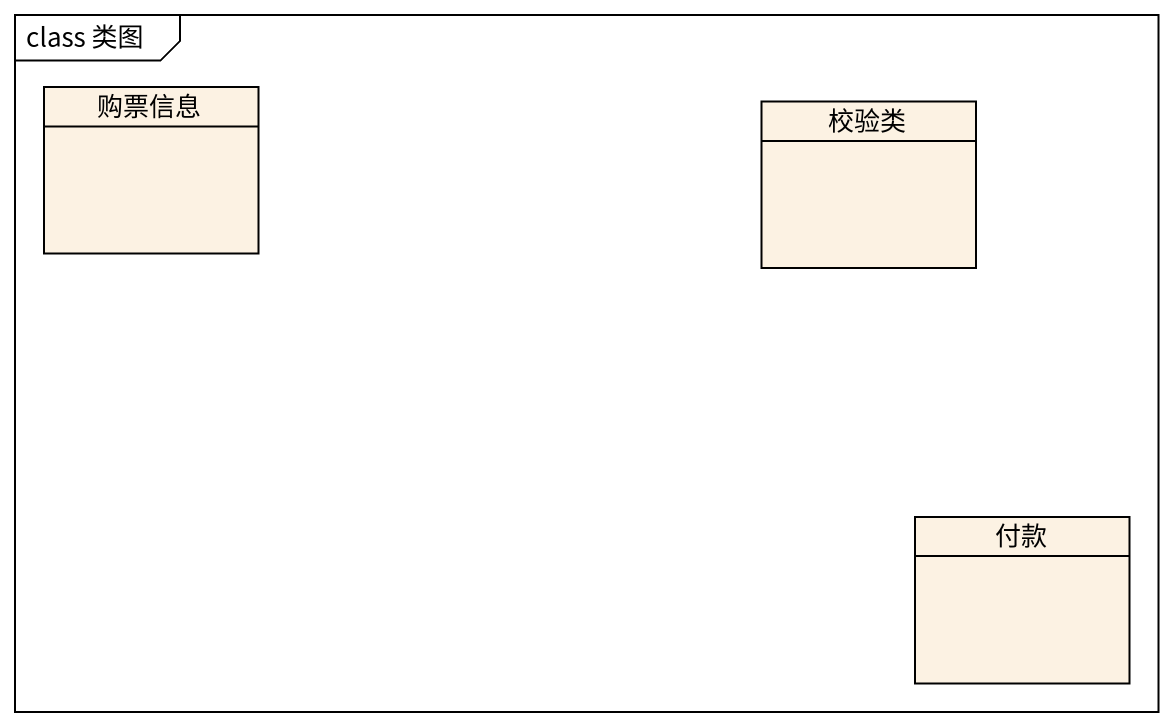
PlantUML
@startuml
mainframe class 类图
hide circle
hide empty members
class 购票信息
class 校验类
class 付款
@enduml
